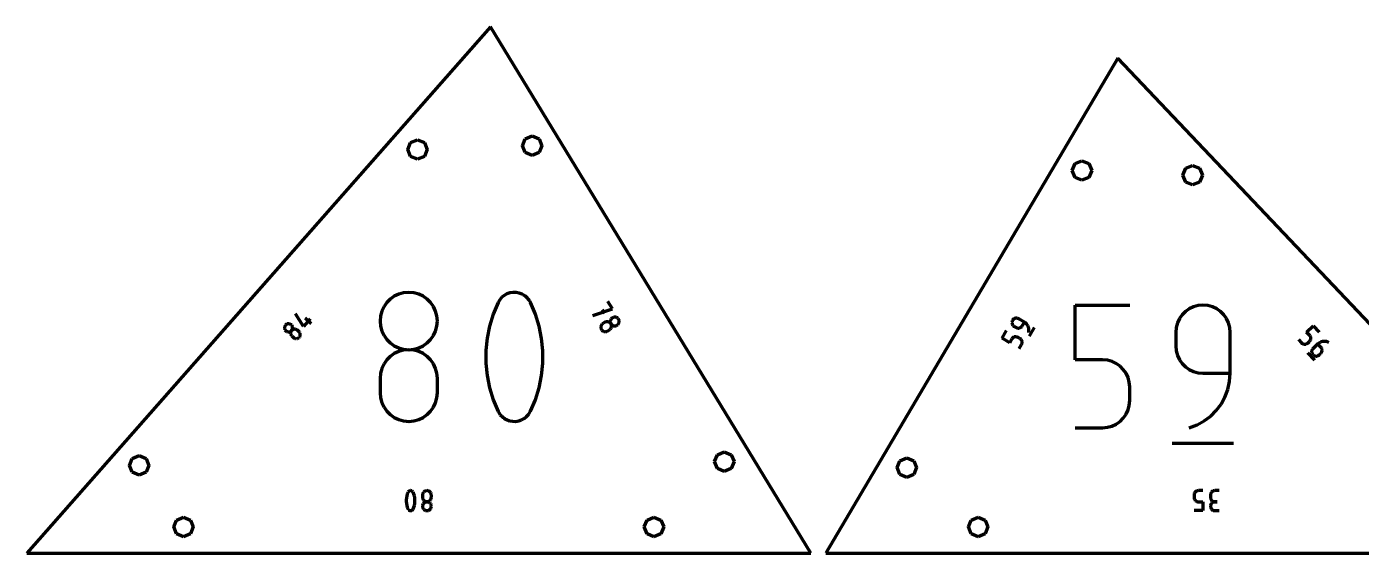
# Model space of a CAD drawing. Header units: inches. Extents: x -100 to 100, y -100 to -26.
# Drawn here: x -70.39 to -59.28, y -63.92 to -59.54 of the extents above; entities that cross this region are included whole.
import ezdxf

# ---------------------------------------------------------------- set-up
doc = ezdxf.new("R2010")
doc.units = ezdxf.units.IN
doc.header["$MEASUREMENT"] = 0
for name, color, linetype, lineweight in [('annotation', 7, 'Continuous', 0), ('boundary', 7, 'Continuous', 0), ('hole', 7, 'Continuous', 0)]:
    doc.layers.add(name, color=color, linetype=linetype, lineweight=lineweight)

msp = doc.modelspace()

# ---------------------------------------------------------------- linework, layer by layer
at = {"layer": 'annotation', "color": 1, "lineweight": 70}
for p, q in [((-67.388899, -61.837662), (-67.412435, -61.870896)), ((-67.360155, -61.808941), (-67.388899, -61.837662)), ((-67.326881, -61.785415), (-67.360155, -61.808941)), ((-67.289754, -61.767766), (-67.326881, -61.785415)), ((-67.249452, -61.756677), (-67.289754, -61.767766)), ((-67.206652, -61.752829), (-67.249452, -61.756677)), ((-67.163852, -61.756677), (-67.206652, -61.752829)), ((-67.206652, -61.752829), (-67.206652, -61.752829)), ((-67.12355, -61.767766), (-67.163852, -61.756677)), ((-67.086423, -61.785415), (-67.12355, -61.767766)), ((-67.053149, -61.808941), (-67.086423, -61.785415)), ((-67.024405, -61.837662), (-67.053149, -61.808941)), ((-67.000869, -61.870896), (-67.024405, -61.837662)), ((-66.462802, -61.836514), (-66.503949, -61.933277)), ((-66.448945, -61.813471), (-66.462802, -61.836514)), ((-66.462802, -61.836514), (-66.462802, -61.836514)), ((-66.431676, -61.793835), (-66.448945, -61.813471)), ((-66.411567, -61.777794), (-66.431676, -61.793835)), ((-66.389188, -61.765541), (-66.411567, -61.777794)), ((-66.365113, -61.757263), (-66.389188, -61.765541)), ((-66.339912, -61.753152), (-66.365113, -61.757263)), ((-66.314158, -61.753397), (-66.339912, -61.753152)), ((-66.288422, -61.758189), (-66.314158, -61.753397)), ((-66.263277, -61.767717), (-66.288422, -61.758189)), ((-66.25365, -61.772776), (-66.263277, -61.767717)), ((-66.263277, -61.767717), (-66.263277, -61.767717)), ((-66.244413, -61.778586), (-66.25365, -61.772776)), ((-66.23561, -61.785102), (-66.244413, -61.778586)), ((-66.227285, -61.792278), (-66.23561, -61.785102)), ((-66.219484, -61.800068), (-66.227285, -61.792278)), ((-66.212251, -61.808426), (-66.219484, -61.800068)), ((-66.205632, -61.817306), (-66.212251, -61.808426)), ((-66.19967, -61.826661), (-66.205632, -61.817306)), ((-66.194412, -61.836447), (-66.19967, -61.826661)), ((-66.153065, -61.933409), (-66.194412, -61.836447)), ((-66.194412, -61.836447), (-66.194412, -61.836447)), ((-65.512459, -61.890682), (-65.550886, -61.827569)), ((-61.660128, -62.312351), (-61.660128, -61.858021)), ((-61.660128, -61.858021), (-61.207013, -61.858021)), ((-60.597929, -61.858021), (-60.638592, -61.861679)), ((-60.557182, -61.861679), (-60.597929, -61.858021)), ((-60.597929, -61.858021), (-60.597929, -61.858021)), ((-68.082855, -62.035259), (-68.149576, -61.931257)), ((-68.026745, -61.971623), (-68.082855, -62.035259)), ((-68.018085, -62.013164), (-68.068986, -61.968283)), ((-67.441172, -61.948177), (-67.445018, -61.990859)), ((-67.430085, -61.907962), (-67.441172, -61.948177)), ((-67.412435, -61.870896), (-67.430085, -61.907962)), ((-66.983219, -61.907962), (-67.000869, -61.870896)), ((-66.972132, -61.948177), (-66.983219, -61.907962)), ((-66.968285, -61.990859), (-66.972132, -61.948177)), ((-66.503949, -61.933277), (-66.53481, -62.032846)), ((-66.122055, -62.033128), (-66.153065, -61.933409)), ((-65.673596, -61.945544), (-65.512459, -61.890682)), ((-65.575661, -61.929163), (-65.594872, -61.897611)), ((-65.521501, -61.971854), (-65.524996, -61.977182)), ((-65.517056, -61.967137), (-65.521501, -61.971854)), ((-65.511696, -61.963176), (-65.517056, -61.967137)), ((-65.505743, -61.960249), (-65.511696, -61.963176)), ((-65.511696, -61.963176), (-65.511696, -61.963176)), ((-65.499534, -61.958477), (-65.505743, -61.960249)), ((-65.493212, -61.957827), (-65.499534, -61.958477)), ((-65.486923, -61.958263), (-65.493212, -61.957827)), ((-65.480812, -61.959752), (-65.486923, -61.958263)), ((-65.475023, -61.962257), (-65.480812, -61.959752)), ((-65.4697, -61.965745), (-65.475023, -61.962257)), ((-65.46499, -61.970181), (-65.4697, -61.965745)), ((-65.461035, -61.97553), (-65.46499, -61.970181)), ((-62.167922, -61.971249), (-62.173201, -61.974813)), ((-62.162162, -61.968666), (-62.167922, -61.971249)), ((-62.156063, -61.967099), (-62.162162, -61.968666)), ((-62.14977, -61.966585), (-62.156063, -61.967099)), ((-62.143423, -61.967161), (-62.14977, -61.966585)), ((-62.137168, -61.968861), (-62.143423, -61.967161)), ((-62.131146, -61.971724), (-62.137168, -61.968861)), ((-62.083395, -61.999893), (-62.131146, -61.971724)), ((-62.131146, -61.971724), (-62.131146, -61.971724)), ((-60.793503, -61.970429), (-60.810285, -62.005769)), ((-60.771126, -61.938761), (-60.793503, -61.970429)), ((-60.743801, -61.911409), (-60.771126, -61.938761)), ((-60.712173, -61.889016), (-60.743801, -61.911409)), ((-60.676888, -61.872225), (-60.712173, -61.889016)), ((-60.638592, -61.861679), (-60.676888, -61.872225)), ((-60.518841, -61.872225), (-60.557182, -61.861679)), ((-60.483543, -61.889016), (-60.518841, -61.872225)), ((-60.451925, -61.911409), (-60.483543, -61.889016)), ((-60.424627, -61.938761), (-60.451925, -61.911409)), ((-60.402284, -61.970429), (-60.424627, -61.938761)), ((-60.385536, -62.005769), (-60.402284, -61.970429)), ((-68.240019, -62.041127), (-68.24064, -62.046894)), ((-68.24064, -62.046894), (-68.240279, -62.052667)), ((-68.240279, -62.052667), (-68.238947, -62.058309)), ((-68.238408, -62.035501), (-68.240019, -62.041127)), ((-68.238947, -62.058309), (-68.236651, -62.063682)), ((-68.235798, -62.030154), (-68.238408, -62.035501)), ((-68.236651, -62.063682), (-68.233401, -62.068652)), ((-68.23218, -62.025222), (-68.235798, -62.030154)), ((-68.233401, -62.068652), (-68.229206, -62.073081)), ((-68.22774, -62.021015), (-68.23218, -62.025222)), ((-68.23218, -62.025222), (-68.23218, -62.025222)), ((-68.229206, -62.073081), (-68.229206, -62.073081)), ((-68.229206, -62.073081), (-68.224265, -62.076707)), ((-68.222762, -62.017756), (-68.22774, -62.021015)), ((-68.224265, -62.076707), (-68.218911, -62.079323)), ((-68.217382, -62.015453), (-68.222762, -62.017756)), ((-68.218911, -62.079323), (-68.213278, -62.080938)), ((-68.211738, -62.014115), (-68.217382, -62.015453)), ((-68.213278, -62.080938), (-68.207505, -62.081562)), ((-68.205965, -62.01375), (-68.211738, -62.014115)), ((-68.207505, -62.081562), (-68.201726, -62.081201)), ((-68.200201, -62.014366), (-68.205965, -62.01375)), ((-68.201726, -62.081201), (-68.196077, -62.079866)), ((-68.194582, -62.015971), (-68.200201, -62.014366)), ((-68.196077, -62.079866), (-68.190696, -62.077566)), ((-68.189245, -62.018573), (-68.194582, -62.015971)), ((-68.190696, -62.077566), (-68.185718, -62.074308)), ((-68.184325, -62.022181), (-68.189245, -62.018573)), ((-68.187508, -62.080382), (-68.189117, -62.086009)), ((-68.184898, -62.075035), (-68.187508, -62.080382)), ((-68.185718, -62.074308), (-68.18128, -62.070103)), ((-68.18128, -62.070103), (-68.184898, -62.075035)), ((-68.184325, -62.022181), (-68.184325, -62.022181)), ((-68.180109, -62.026629), (-68.184325, -62.022181)), ((-68.18128, -62.070103), (-68.177663, -62.065173)), ((-68.17684, -62.065895), (-68.18128, -62.070103)), ((-68.18128, -62.070103), (-68.18128, -62.070103)), ((-68.18128, -62.070103), (-68.18128, -62.070103)), ((-68.176843, -62.031614), (-68.180109, -62.026629)), ((-68.177663, -62.065173), (-68.175055, -62.059826)), ((-68.174536, -62.036999), (-68.176843, -62.031614)), ((-68.171862, -62.062636), (-68.17684, -62.065895)), ((-68.175055, -62.059826), (-68.173446, -62.054199)), ((-68.173195, -62.04265), (-68.174536, -62.036999)), ((-68.173446, -62.054199), (-68.172829, -62.048428)), ((-68.172829, -62.048428), (-68.173195, -62.04265)), ((-68.166481, -62.060335), (-68.171862, -62.062636)), ((-68.160834, -62.058999), (-68.166481, -62.060335)), ((-68.155057, -62.058638), (-68.160834, -62.058999)), ((-68.149285, -62.059261), (-68.155057, -62.058638)), ((-68.143654, -62.060876), (-68.149285, -62.059261)), ((-68.138301, -62.063492), (-68.143654, -62.060876)), ((-68.133361, -62.067118), (-68.138301, -62.063492)), ((-68.120682, -62.078297), (-68.133361, -62.067118)), ((-68.133361, -62.067118), (-68.133361, -62.067118)), ((-68.116469, -62.082743), (-68.120682, -62.078297)), ((-68.113209, -62.087722), (-68.116469, -62.082743)), ((-67.445018, -61.990859), (-67.445018, -61.990859)), ((-67.445018, -61.990859), (-67.44117, -62.033741)), ((-67.44117, -62.033741), (-67.430077, -62.074112)), ((-67.430077, -62.074112), (-67.41242, -62.111295)), ((-67.000884, -62.111295), (-66.983227, -62.074112)), ((-66.983227, -62.074112), (-66.972134, -62.033741)), ((-66.972134, -62.033741), (-66.968285, -61.990859)), ((-66.968285, -61.990859), (-66.968285, -61.990859)), ((-66.53481, -62.032846), (-66.555384, -62.134428)), ((-66.101381, -62.134809), (-66.122055, -62.033128)), ((-65.607758, -62.03705), (-65.60818, -62.043338)), ((-65.60818, -62.043338), (-65.607515, -62.049661)), ((-65.606282, -62.030941), (-65.607758, -62.03705)), ((-65.607515, -62.049661), (-65.60573, -62.055877)), ((-65.603786, -62.025155), (-65.606282, -62.030941)), ((-65.60573, -62.055877), (-65.602792, -62.061842)), ((-65.600303, -62.019834), (-65.603786, -62.025155)), ((-65.602792, -62.061842), (-65.602792, -62.061842)), ((-65.602792, -62.061842), (-65.598842, -62.06719)), ((-65.595867, -62.015122), (-65.600303, -62.019834)), ((-65.598842, -62.06719), (-65.59414, -62.071629)), ((-65.59051, -62.011163), (-65.595867, -62.015122)), ((-65.59414, -62.071629), (-65.588827, -62.075123)), ((-65.574809, -62.001604), (-65.59051, -62.011163)), ((-65.59051, -62.011163), (-65.59051, -62.011163)), ((-65.588827, -62.075123), (-65.583047, -62.077635)), ((-65.583047, -62.077635), (-65.576943, -62.079128)), ((-65.576943, -62.079128), (-65.570656, -62.079567)), ((-65.568832, -61.998662), (-65.574809, -62.001604)), ((-65.570656, -62.079567), (-65.56433, -62.078916)), ((-65.562604, -61.996879), (-65.568832, -61.998662)), ((-65.56433, -62.078916), (-65.558108, -62.077137)), ((-65.556269, -61.99622), (-65.562604, -61.996879)), ((-65.558108, -62.077137), (-65.552131, -62.074196)), ((-65.54997, -61.99665), (-65.556269, -61.99622)), ((-65.552131, -62.074196), (-65.536431, -62.064636)), ((-65.543852, -61.998135), (-65.54997, -61.99665)), ((-65.538058, -62.000638), (-65.543852, -61.998135)), ((-65.532734, -62.004124), (-65.538058, -62.000638)), ((-65.536431, -62.064636), (-65.531071, -62.060676)), ((-65.536431, -62.064636), (-65.536431, -62.064636)), ((-65.528022, -62.00856), (-65.532734, -62.004124)), ((-65.531071, -62.060676), (-65.526626, -62.05596)), ((-65.528996, -61.989095), (-65.529433, -61.995391)), ((-65.529433, -61.995391), (-65.52878, -62.001722)), ((-65.527506, -61.982977), (-65.528996, -61.989095)), ((-65.52878, -62.001722), (-65.527003, -62.007943)), ((-65.524068, -62.013909), (-65.528022, -62.00856)), ((-65.524996, -61.977182), (-65.527506, -61.982977)), ((-65.527003, -62.007943), (-65.524068, -62.013909)), ((-65.526626, -62.05596), (-65.523132, -62.050634)), ((-65.521131, -62.019878), (-65.524068, -62.013909)), ((-65.524068, -62.013909), (-65.524068, -62.013909)), ((-65.524068, -62.013909), (-65.524068, -62.013909)), ((-65.524068, -62.013909), (-65.520115, -62.019256)), ((-65.523132, -62.050634), (-65.520623, -62.044841)), ((-65.519353, -62.026099), (-65.521131, -62.019878)), ((-65.520623, -62.044841), (-65.519134, -62.038725)), ((-65.520115, -62.019256), (-65.515404, -62.02369)), ((-65.518699, -62.032429), (-65.519353, -62.026099)), ((-65.519134, -62.038725), (-65.518699, -62.032429)), ((-65.515404, -62.02369), (-65.51008, -62.027176)), ((-65.51008, -62.027176), (-65.504286, -62.029679)), ((-65.504286, -62.029679), (-65.498167, -62.031164)), ((-65.498167, -62.031164), (-65.491866, -62.031594)), ((-65.491866, -62.031594), (-65.485528, -62.030936)), ((-65.485528, -62.030936), (-65.479297, -62.029152)), ((-65.479297, -62.029152), (-65.473318, -62.026209)), ((-65.473318, -62.026209), (-65.467984, -62.022264)), ((-65.473318, -62.026209), (-65.473318, -62.026209)), ((-65.467984, -62.022264), (-65.46356, -62.017561)), ((-65.46356, -62.017561), (-65.46008, -62.012243)), ((-65.458098, -61.981499), (-65.461035, -61.97553)), ((-65.461035, -61.97553), (-65.461035, -61.97553)), ((-65.46008, -62.012243), (-65.45758, -62.006456)), ((-65.45632, -61.987721), (-65.458098, -61.981499)), ((-65.45758, -62.006456), (-65.456097, -62.000344)), ((-65.455665, -61.99405), (-65.45632, -61.987721)), ((-65.456097, -62.000344), (-65.455665, -61.99405)), ((-62.269681, -62.133805), (-62.232168, -62.070215)), ((-62.186286, -61.996993), (-62.18685, -62.003335)), ((-62.18685, -62.003335), (-62.186326, -62.009627)), ((-62.186326, -62.009627), (-62.18475, -62.015727)), ((-62.184595, -61.990745), (-62.186286, -61.996993)), ((-62.18475, -62.015727), (-62.182158, -62.021489)), ((-62.181742, -61.984736), (-62.184595, -61.990745)), ((-62.182158, -62.021489), (-62.178588, -62.02677)), ((-62.177855, -61.97932), (-62.181742, -61.984736)), ((-62.181742, -61.984736), (-62.181742, -61.984736)), ((-62.178588, -62.02677), (-62.174076, -62.031426)), ((-62.173201, -61.974813), (-62.177855, -61.97932)), ((-62.174076, -62.031426), (-62.168659, -62.035314)), ((-62.168659, -62.035314), (-62.152739, -62.044705)), ((-62.152739, -62.044705), (-62.152739, -62.044705)), ((-62.152739, -62.044705), (-62.146716, -62.047566)), ((-62.146716, -62.047566), (-62.140459, -62.049263)), ((-62.140459, -62.049263), (-62.134111, -62.049833)), ((-62.134111, -62.049833), (-62.127816, -62.049313)), ((-62.127816, -62.049313), (-62.121717, -62.047742)), ((-62.121717, -62.047742), (-62.115957, -62.045156)), ((-62.115957, -62.045156), (-62.110681, -62.041594)), ((-62.110681, -62.041594), (-62.106031, -62.037092)), ((-62.106031, -62.037092), (-62.102151, -62.031688)), ((-62.102151, -62.031688), (-62.083395, -61.999893)), ((-62.074156, -62.006292), (-62.083395, -61.999893)), ((-62.066089, -62.01382), (-62.074156, -62.006292)), ((-62.05926, -62.022323), (-62.066089, -62.01382)), ((-62.053733, -62.031644), (-62.05926, -62.022323)), ((-62.049575, -62.04163), (-62.053733, -62.031644)), ((-62.046851, -62.052125), (-62.049575, -62.04163)), ((-62.047948, -62.085112), (-62.045972, -62.074021)), ((-62.045629, -62.062973), (-62.046851, -62.052125)), ((-62.045972, -62.074021), (-62.045629, -62.062973)), ((-62.041764, -62.115528), (-61.999532, -62.043937)), ((-60.820828, -62.04414), (-60.824486, -62.084898)), ((-60.810285, -62.005769), (-60.820828, -62.04414)), ((-60.375019, -62.04414), (-60.385536, -62.005769)), ((-60.371372, -62.084898), (-60.375019, -62.04414)), ((-59.735515, -62.082134), (-59.681834, -62.031159)), ((-59.710096, -62.108903), (-59.735515, -62.082134)), ((-59.681834, -62.031159), (-59.630995, -62.084697)), ((-68.189117, -62.086009), (-68.189734, -62.09178)), ((-68.189734, -62.09178), (-68.189368, -62.097557)), ((-68.189368, -62.097557), (-68.188028, -62.103206)), ((-68.188028, -62.103206), (-68.18572, -62.10859)), ((-68.18572, -62.10859), (-68.182456, -62.113573)), ((-68.182456, -62.113573), (-68.178241, -62.118019)), ((-68.178241, -62.118019), (-68.165563, -62.129197)), ((-68.165563, -62.129197), (-68.165563, -62.129197)), ((-68.165563, -62.129197), (-68.160625, -62.132821)), ((-68.160625, -62.132821), (-68.155277, -62.135432)), ((-68.155277, -62.135432), (-68.149654, -62.137039)), ((-68.149654, -62.137039), (-68.143891, -62.137652)), ((-68.143891, -62.137652), (-68.138124, -62.137281)), ((-68.138124, -62.137281), (-68.132488, -62.135936)), ((-68.132488, -62.135936), (-68.127116, -62.133627)), ((-68.127116, -62.133627), (-68.122145, -62.130364)), ((-68.122145, -62.130364), (-68.117709, -62.126156)), ((-68.117709, -62.126156), (-68.114089, -62.121228)), ((-68.117709, -62.126156), (-68.117709, -62.126156)), ((-68.114089, -62.121228), (-68.111474, -62.115887)), ((-68.110911, -62.0931), (-68.113209, -62.087722)), ((-68.111474, -62.115887), (-68.109856, -62.110269)), ((-68.109581, -62.09874), (-68.110911, -62.0931)), ((-68.109856, -62.110269), (-68.109227, -62.104508)), ((-68.109227, -62.104508), (-68.109581, -62.09874)), ((-67.41242, -62.111295), (-67.388877, -62.144613)), ((-67.388877, -62.144613), (-67.360128, -62.173391)), ((-67.360128, -62.173391), (-67.326851, -62.196951)), ((-67.086453, -62.196951), (-67.053176, -62.173391)), ((-67.053176, -62.173391), (-67.024427, -62.144613)), ((-67.024427, -62.144613), (-67.000884, -62.111295)), ((-66.555384, -62.134428), (-66.565671, -62.237228)), ((-66.091045, -62.237659), (-66.101381, -62.134809)), ((-62.20592, -62.171418), (-62.269681, -62.133805)), ((-62.187164, -62.139623), (-62.20592, -62.171418)), ((-62.183286, -62.134215), (-62.187164, -62.139623)), ((-62.178643, -62.129708), (-62.183286, -62.134215)), ((-62.173377, -62.126139), (-62.178643, -62.129708)), ((-62.16763, -62.123546), (-62.173377, -62.126139)), ((-62.161545, -62.121968), (-62.16763, -62.123546)), ((-62.155262, -62.121442), (-62.161545, -62.121968)), ((-62.148926, -62.122006), (-62.155262, -62.121442)), ((-62.142677, -62.123699), (-62.148926, -62.122006)), ((-62.136657, -62.126558), (-62.142677, -62.123699)), ((-62.120818, -62.135902), (-62.136657, -62.126558)), ((-62.136657, -62.126558), (-62.136657, -62.126558)), ((-62.1265, -62.21827), (-62.107744, -62.186475)), ((-62.115401, -62.13979), (-62.120818, -62.135902)), ((-62.11089, -62.144446), (-62.115401, -62.13979)), ((-62.107321, -62.149726), (-62.11089, -62.144446)), ((-62.107744, -62.186475), (-62.10489, -62.180466)), ((-62.107744, -62.186475), (-62.107744, -62.186475)), ((-62.104731, -62.155487), (-62.107321, -62.149726)), ((-62.10489, -62.180466), (-62.103199, -62.174219)), ((-62.103156, -62.161586), (-62.104731, -62.155487)), ((-62.103199, -62.174219), (-62.102633, -62.167877)), ((-62.102633, -62.167877), (-62.103156, -62.161586)), ((-62.047948, -62.085112), (-62.047948, -62.085112)), ((-60.824486, -62.084898), (-60.824486, -62.198337)), ((-60.371372, -62.42515), (-60.371372, -62.084898)), ((-60.371372, -62.084898), (-60.371372, -62.084898)), ((-59.802381, -62.14563), (-59.776961, -62.172398)), ((-59.776961, -62.172398), (-59.776961, -62.172398)), ((-59.776961, -62.172398), (-59.771967, -62.176793)), ((-59.771967, -62.176793), (-59.766425, -62.180135)), ((-59.766425, -62.180135), (-59.760483, -62.182421)), ((-59.760483, -62.182421), (-59.75429, -62.183647)), ((-59.75429, -62.183647), (-59.747993, -62.183808)), ((-59.747993, -62.183808), (-59.741742, -62.1829)), ((-59.741742, -62.1829), (-59.735684, -62.180918)), ((-59.735684, -62.180918), (-59.729968, -62.17786)), ((-59.729968, -62.17786), (-59.724743, -62.173719)), ((-59.724743, -62.173719), (-59.711407, -62.161056)), ((-59.711407, -62.161056), (-59.707004, -62.156054)), ((-59.711407, -62.161056), (-59.711407, -62.161056)), ((-59.705961, -62.114118), (-59.710096, -62.108903)), ((-59.707004, -62.156054), (-59.70366, -62.15051)), ((-59.702902, -62.119821), (-59.705961, -62.114118)), ((-59.70366, -62.15051), (-59.701376, -62.144572)), ((-59.700917, -62.125864), (-59.702902, -62.119821)), ((-59.701376, -62.144572), (-59.700157, -62.138387)), ((-59.700003, -62.132102), (-59.700917, -62.125864)), ((-59.700157, -62.138387), (-59.700003, -62.132102)), ((-59.64175, -62.180877), (-59.681816, -62.218924)), ((-59.633039, -62.173733), (-59.64175, -62.180877)), ((-59.61633, -62.207646), (-59.64175, -62.180877)), ((-59.623567, -62.168029), (-59.633039, -62.173733)), ((-59.613501, -62.163785), (-59.623567, -62.168029)), ((-59.603005, -62.161022), (-59.613501, -62.163785)), ((-59.592246, -62.15976), (-59.603005, -62.161022)), ((-59.581388, -62.160018), (-59.592246, -62.15976)), ((-59.570599, -62.161816), (-59.581388, -62.160018)), ((-59.560042, -62.165174), (-59.570599, -62.161816)), ((-59.549885, -62.170112), (-59.560042, -62.165174)), ((-59.549885, -62.170112), (-59.549885, -62.170112)), ((-67.360155, -62.285727), (-67.388899, -62.314499)), ((-67.326881, -62.26217), (-67.360155, -62.285727)), ((-67.289754, -62.244506), (-67.326881, -62.26217)), ((-67.326851, -62.196951), (-67.289727, -62.214617)), ((-67.249452, -62.233411), (-67.289754, -62.244506)), ((-67.289727, -62.214617), (-67.249434, -62.225713)), ((-67.206652, -62.229562), (-67.249452, -62.233411)), ((-67.249434, -62.225713), (-67.206652, -62.229562)), ((-67.206652, -62.229562), (-67.16387, -62.225713)), ((-67.163852, -62.233408), (-67.206652, -62.229562)), ((-67.206652, -62.229562), (-67.206652, -62.229562)), ((-67.206652, -62.229562), (-67.206652, -62.229562)), ((-67.16387, -62.225713), (-67.123577, -62.214617)), ((-67.12355, -62.244498), (-67.163852, -62.233408)), ((-67.123577, -62.214617), (-67.086453, -62.196951)), ((-67.086423, -62.262155), (-67.12355, -62.244498)), ((-67.053149, -62.285705), (-67.086423, -62.262155)), ((-67.024405, -62.314471), (-67.053149, -62.285705)), ((-66.565671, -62.237228), (-66.565671, -62.340452)), ((-66.091045, -62.340883), (-66.091045, -62.237659)), ((-60.824486, -62.198337), (-60.824486, -62.198337)), ((-60.824486, -62.198337), (-60.820828, -62.239092)), ((-60.820828, -62.239092), (-60.810285, -62.277457)), ((-60.810285, -62.277457), (-60.793503, -62.312789)), ((-59.726867, -62.255329), (-59.669632, -62.315602)), ((-59.693093, -62.241623), (-59.693257, -62.247919)), ((-59.693257, -62.247919), (-59.692354, -62.254167)), ((-59.691863, -62.235427), (-59.693093, -62.241623)), ((-59.692354, -62.254167), (-59.690377, -62.260219)), ((-59.689571, -62.229479), (-59.691863, -62.235427)), ((-59.690377, -62.260219), (-59.687326, -62.265927)), ((-59.686221, -62.223929), (-59.689571, -62.229479)), ((-59.687326, -62.265927), (-59.683196, -62.271141)), ((-59.681816, -62.218924), (-59.686221, -62.223929)), ((-59.683196, -62.271141), (-59.683196, -62.271141)), ((-59.683196, -62.271141), (-59.678192, -62.275546)), ((-59.681816, -62.218924), (-59.681816, -62.218924)), ((-59.678192, -62.275546), (-59.672645, -62.278893)), ((-59.672645, -62.278893), (-59.666701, -62.281181)), ((-59.666701, -62.281181), (-59.660509, -62.282405)), ((-59.660509, -62.282405), (-59.654216, -62.282563)), ((-59.654216, -62.282563), (-59.647968, -62.281651)), ((-59.647968, -62.281651), (-59.641915, -62.279666)), ((-59.641915, -62.279666), (-59.636202, -62.276604)), ((-59.636202, -62.276604), (-59.630977, -62.272462)), ((-59.630977, -62.272462), (-59.617642, -62.259799)), ((-59.617642, -62.259799), (-59.613238, -62.254798)), ((-59.617642, -62.259799), (-59.617642, -62.259799)), ((-59.612188, -62.212869), (-59.61633, -62.207646)), ((-59.613238, -62.254798), (-59.609891, -62.249256)), ((-59.609125, -62.218576), (-59.612188, -62.212869)), ((-59.609891, -62.249256), (-59.607604, -62.243322)), ((-59.607139, -62.224621), (-59.609125, -62.218576)), ((-59.607604, -62.243322), (-59.606381, -62.23714)), ((-59.606225, -62.230858), (-59.607139, -62.224621)), ((-59.606381, -62.23714), (-59.606225, -62.230858)), ((-67.430085, -62.38498), (-67.441172, -62.425335)), ((-67.412435, -62.347809), (-67.430085, -62.38498)), ((-67.388899, -62.314499), (-67.412435, -62.347809)), ((-67.000869, -62.347779), (-67.024405, -62.314471)), ((-66.983219, -62.384953), (-67.000869, -62.347779)), ((-66.972132, -62.425318), (-66.983219, -62.384953)), ((-66.565671, -62.340452), (-66.555384, -62.443307)), ((-66.101381, -62.443688), (-66.091045, -62.340883)), ((-61.433571, -62.312351), (-61.660128, -62.312351)), ((-61.392891, -62.315987), (-61.433571, -62.312351)), ((-61.354586, -62.326475), (-61.392891, -62.315987)), ((-61.319298, -62.34318), (-61.354586, -62.326475)), ((-61.287672, -62.365472), (-61.319298, -62.34318)), ((-61.260352, -62.392718), (-61.287672, -62.365472)), ((-61.237983, -62.424285), (-61.260352, -62.392718)), ((-60.793503, -62.312789), (-60.771126, -62.344447)), ((-60.771126, -62.344447), (-60.743801, -62.371788)), ((-60.743801, -62.371788), (-60.712173, -62.394171)), ((-60.712173, -62.394171), (-60.676888, -62.410953)), ((-60.676888, -62.410953), (-60.638592, -62.421494)), ((-67.441172, -62.425335), (-67.445018, -62.468198)), ((-67.445018, -62.468198), (-67.445018, -62.586943)), ((-66.968285, -62.468198), (-66.972132, -62.425318)), ((-66.968285, -62.586943), (-66.968285, -62.468198)), ((-66.968285, -62.468198), (-66.968285, -62.468198)), ((-66.555384, -62.443307), (-66.53481, -62.544998)), ((-66.122055, -62.54528), (-66.101381, -62.443688)), ((-61.221207, -62.45954), (-61.237983, -62.424285)), ((-61.210669, -62.497852), (-61.221207, -62.45954)), ((-61.207013, -62.538588), (-61.210669, -62.497852)), ((-60.638592, -62.421494), (-60.597929, -62.42515)), ((-60.597929, -62.42515), (-60.371372, -62.42515)), ((-60.391026, -62.560055), (-60.376388, -62.493938)), ((-60.376388, -62.493938), (-60.371372, -62.42515)), ((-67.445018, -62.586943), (-67.445018, -62.586943)), ((-67.445018, -62.586943), (-67.44117, -62.629802)), ((-67.44117, -62.629802), (-67.430077, -62.670111)), ((-66.983227, -62.670111), (-66.972134, -62.629802)), ((-66.972134, -62.629802), (-66.968285, -62.586943)), ((-66.53481, -62.544998), (-66.503949, -62.644732)), ((-66.153065, -62.644864), (-66.122055, -62.54528)), ((-61.207013, -62.651451), (-61.207013, -62.538588)), ((-61.207013, -62.538588), (-61.207013, -62.538588)), ((-60.446713, -62.680954), (-60.414673, -62.622671)), ((-60.414673, -62.622671), (-60.391026, -62.560055)), ((-67.430077, -62.670111), (-67.41242, -62.707205)), ((-67.41242, -62.707205), (-67.388877, -62.740417)), ((-67.388877, -62.740417), (-67.360128, -62.769083)), ((-67.053176, -62.769083), (-67.024427, -62.740417)), ((-67.024427, -62.740417), (-67.000884, -62.707205)), ((-67.000884, -62.707205), (-66.983227, -62.670111)), ((-66.503949, -62.644732), (-66.462802, -62.741714)), ((-66.462802, -62.741714), (-66.462802, -62.741714)), ((-66.462802, -62.741714), (-66.457563, -62.75148)), ((-66.20827, -62.764573), (-66.194412, -62.741647)), ((-66.194412, -62.741647), (-66.153065, -62.644864)), ((-66.194412, -62.741647), (-66.194412, -62.741647)), ((-61.237997, -62.765904), (-61.221214, -62.730571)), ((-61.221214, -62.730571), (-61.210671, -62.692207)), ((-61.210671, -62.692207), (-61.207013, -62.651451)), ((-60.533514, -62.781193), (-60.486531, -62.734071)), ((-60.486531, -62.734071), (-60.446713, -62.680954)), ((-67.360128, -62.769083), (-67.326851, -62.792537)), ((-67.326851, -62.792537), (-67.289727, -62.810113)), ((-67.289727, -62.810113), (-67.249434, -62.821147)), ((-67.249434, -62.821147), (-67.206652, -62.824973)), ((-67.206652, -62.824973), (-67.16387, -62.821147)), ((-67.206652, -62.824973), (-67.206652, -62.824973)), ((-67.16387, -62.821147), (-67.123577, -62.810113)), ((-67.123577, -62.810113), (-67.086453, -62.792537)), ((-67.086453, -62.792537), (-67.053176, -62.769083)), ((-66.457563, -62.75148), (-66.451645, -62.760789)), ((-66.451645, -62.760789), (-66.445075, -62.769613)), ((-66.445075, -62.769613), (-66.437876, -62.777923)), ((-66.437876, -62.777923), (-66.430074, -62.785691)), ((-66.430074, -62.785691), (-66.421694, -62.79289)), ((-66.421694, -62.79289), (-66.41276, -62.799489)), ((-66.41276, -62.799489), (-66.403298, -62.805462)), ((-66.403298, -62.805462), (-66.393331, -62.810781)), ((-66.393331, -62.810781), (-66.393331, -62.810781)), ((-66.393331, -62.810781), (-66.368384, -62.820107)), ((-66.368384, -62.820107), (-66.342798, -62.82474)), ((-66.342798, -62.82474), (-66.317152, -62.82487)), ((-66.317152, -62.82487), (-66.292025, -62.820684)), ((-66.292025, -62.820684), (-66.267995, -62.812373)), ((-66.267995, -62.812373), (-66.24564, -62.800125)), ((-66.24564, -62.800125), (-66.225539, -62.784128)), ((-66.225539, -62.784128), (-66.20827, -62.764573)), ((-61.354611, -62.864068), (-61.319326, -62.847285)), ((-61.319326, -62.847285), (-61.287699, -62.824903)), ((-61.287699, -62.824903), (-61.260374, -62.797561)), ((-61.260374, -62.797561), (-61.237997, -62.765904)), ((-60.711304, -62.878264), (-60.646515, -62.854121)), ((-60.646515, -62.854121), (-60.587047, -62.821486)), ((-60.587047, -62.821486), (-60.533514, -62.781193)), ((-61.660128, -62.878264), (-61.433571, -62.878264)), ((-61.433571, -62.878264), (-61.392908, -62.874608)), ((-61.433571, -62.878264), (-61.433571, -62.878264)), ((-61.392908, -62.874608), (-61.354611, -62.864068)), ((-60.711304, -62.878264), (-60.711304, -62.878264)), ((-60.852798, -63.005794), (-60.342676, -63.005794)), ((-67.212437, -63.413908), (-67.21885, -63.42892)), ((-67.210287, -63.410352), (-67.212437, -63.413908)), ((-67.212437, -63.413908), (-67.212437, -63.413908)), ((-67.207609, -63.407319), (-67.210287, -63.410352)), ((-67.204491, -63.404838), (-67.207609, -63.407319)), ((-67.201023, -63.402938), (-67.204491, -63.404838)), ((-67.197296, -63.401649), (-67.201023, -63.402938)), ((-67.193399, -63.401), (-67.197296, -63.401649)), ((-67.189421, -63.40102), (-67.193399, -63.401)), ((-67.185452, -63.401739), (-67.189421, -63.40102)), ((-67.181583, -63.403185), (-67.185452, -63.401739)), ((-67.181583, -63.403185), (-67.181583, -63.403185)), ((-67.180037, -63.40401), (-67.181583, -63.403185)), ((-67.178569, -63.404937), (-67.180037, -63.40401)), ((-67.177183, -63.40596), (-67.178569, -63.404937)), ((-67.175883, -63.407077), (-67.177183, -63.40596)), ((-67.174673, -63.408282), (-67.175883, -63.407077)), ((-67.173557, -63.409571), (-67.174673, -63.408282)), ((-67.172538, -63.410939), (-67.173557, -63.409571)), ((-67.17162, -63.412383), (-67.172538, -63.410939)), ((-67.170807, -63.413898), (-67.17162, -63.412383)), ((-67.164425, -63.428941), (-67.170807, -63.413898)), ((-67.170807, -63.413898), (-67.170807, -63.413898)), ((-67.083694, -63.414099), (-67.087346, -63.419251)), ((-67.079235, -63.409653), (-67.083694, -63.414099)), ((-67.074074, -63.406015), (-67.079235, -63.409653)), ((-67.068315, -63.403289), (-67.074074, -63.406015)), ((-67.062066, -63.401577), (-67.068315, -63.403289)), ((-67.05543, -63.400984), (-67.062066, -63.401577)), ((-67.048794, -63.401577), (-67.05543, -63.400984)), ((-67.05543, -63.400984), (-67.05543, -63.400984)), ((-67.042544, -63.403289), (-67.048794, -63.401577)), ((-67.036786, -63.406015), (-67.042544, -63.403289)), ((-67.031624, -63.409653), (-67.036786, -63.406015)), ((-67.027165, -63.414099), (-67.031624, -63.409653)), ((-67.023513, -63.419251), (-67.027165, -63.414099)), ((-60.663146, -63.414268), (-60.666792, -63.419426)), ((-60.658694, -63.409813), (-60.663146, -63.414268)), ((-60.65354, -63.406166), (-60.658694, -63.409813)), ((-60.647791, -63.403431), (-60.65354, -63.406166)), ((-60.641551, -63.401714), (-60.647791, -63.403431)), ((-60.634925, -63.401118), (-60.641551, -63.401714)), ((-60.59801, -63.401118), (-60.634925, -63.401118)), ((-60.634925, -63.401118), (-60.634925, -63.401118)), ((-60.526993, -63.414257), (-60.530634, -63.419404)), ((-60.522545, -63.40981), (-60.526993, -63.414257)), ((-60.517394, -63.406168), (-60.522545, -63.40981)), ((-60.511642, -63.403436), (-60.517394, -63.406168)), ((-60.505395, -63.401719), (-60.511642, -63.403436)), ((-60.498756, -63.401124), (-60.505395, -63.401719)), ((-60.46184, -63.401124), (-60.498756, -63.401124)), ((-60.498756, -63.401124), (-60.498756, -63.401124)), ((-67.226866, -63.460124), (-67.22847, -63.47607)), ((-67.22847, -63.47607), (-67.22847, -63.492081)), ((-67.22847, -63.492081), (-67.226866, -63.508034)), ((-67.22366, -63.444367), (-67.226866, -63.460124)), ((-67.226866, -63.508034), (-67.22366, -63.523805)), ((-67.21885, -63.42892), (-67.22366, -63.444367)), ((-67.22366, -63.523805), (-67.21885, -63.539273)), ((-67.159638, -63.44441), (-67.164425, -63.428941)), ((-67.164425, -63.539293), (-67.159638, -63.523849)), ((-67.156447, -63.460183), (-67.159638, -63.44441)), ((-67.159638, -63.523849), (-67.156447, -63.508093)), ((-67.154851, -63.476137), (-67.156447, -63.460183)), ((-67.156447, -63.508093), (-67.154851, -63.492148)), ((-67.154851, -63.492148), (-67.154851, -63.476137)), ((-67.091805, -63.431256), (-67.092402, -63.437904)), ((-67.092402, -63.437904), (-67.092402, -63.456323)), ((-67.092402, -63.456323), (-67.092402, -63.456323)), ((-67.092402, -63.456323), (-67.091806, -63.462974)), ((-67.091805, -63.52371), (-67.092402, -63.530362)), ((-67.091806, -63.462974), (-67.090086, -63.469235)), ((-67.090085, -63.425004), (-67.091805, -63.431256)), ((-67.090085, -63.517449), (-67.091805, -63.52371)), ((-67.090086, -63.469235), (-67.087348, -63.475001)), ((-67.087346, -63.419251), (-67.090085, -63.425004)), ((-67.087346, -63.511681), (-67.090085, -63.517449)), ((-67.087348, -63.475001), (-67.083698, -63.480167)), ((-67.083694, -63.506513), (-67.087346, -63.511681)), ((-67.083698, -63.480167), (-67.079239, -63.484629)), ((-67.079235, -63.50205), (-67.083694, -63.506513)), ((-67.079239, -63.484629), (-67.074078, -63.488281)), ((-67.074074, -63.498395), (-67.079235, -63.50205)), ((-67.074078, -63.488281), (-67.06832, -63.49102)), ((-67.068315, -63.495655), (-67.074074, -63.498395)), ((-67.06832, -63.49102), (-67.062068, -63.49274)), ((-67.062066, -63.493934), (-67.068315, -63.495655)), ((-67.062068, -63.49274), (-67.05543, -63.493337)), ((-67.05543, -63.493337), (-67.062066, -63.493934)), ((-67.05543, -63.493337), (-67.048791, -63.49274)), ((-67.05543, -63.493337), (-67.05543, -63.493337)), ((-67.048794, -63.493934), (-67.05543, -63.493337)), ((-67.05543, -63.493337), (-67.05543, -63.493337)), ((-67.042544, -63.495655), (-67.048794, -63.493934)), ((-67.048791, -63.49274), (-67.04254, -63.491019)), ((-67.036786, -63.498395), (-67.042544, -63.495655)), ((-67.04254, -63.491019), (-67.036781, -63.488279)), ((-67.031624, -63.50205), (-67.036786, -63.498395)), ((-67.036781, -63.488279), (-67.03162, -63.484625)), ((-67.027165, -63.506513), (-67.031624, -63.50205)), ((-67.03162, -63.484625), (-67.027162, -63.480163)), ((-67.023513, -63.511681), (-67.027165, -63.506513)), ((-67.027162, -63.480163), (-67.023511, -63.474996)), ((-67.020775, -63.425004), (-67.023513, -63.419251)), ((-67.020775, -63.517449), (-67.023513, -63.511681)), ((-67.023511, -63.474996), (-67.020773, -63.46923)), ((-67.019054, -63.431256), (-67.020775, -63.425004)), ((-67.019054, -63.52371), (-67.020775, -63.517449)), ((-67.020773, -63.46923), (-67.019054, -63.462971)), ((-67.018457, -63.437904), (-67.019054, -63.431256)), ((-67.019054, -63.462971), (-67.018457, -63.456323)), ((-67.018457, -63.530362), (-67.019054, -63.52371)), ((-67.018457, -63.437904), (-67.018457, -63.437904)), ((-67.018457, -63.456323), (-67.018457, -63.437904)), ((-60.671244, -63.431434), (-60.67184, -63.438075)), ((-60.67184, -63.438075), (-60.67184, -63.456465)), ((-60.67184, -63.456465), (-60.67184, -63.456465)), ((-60.67184, -63.456465), (-60.671245, -63.463102)), ((-60.671245, -63.463102), (-60.669528, -63.469345)), ((-60.669526, -63.425183), (-60.671244, -63.431434)), ((-60.669528, -63.469345), (-60.666794, -63.47509)), ((-60.666792, -63.419426), (-60.669526, -63.425183)), ((-60.666794, -63.47509), (-60.663149, -63.480233)), ((-60.663149, -63.480233), (-60.658698, -63.484672)), ((-60.658698, -63.484672), (-60.653545, -63.488305)), ((-60.653545, -63.488305), (-60.647795, -63.491027)), ((-60.647795, -63.491027), (-60.641553, -63.492736)), ((-60.641553, -63.492736), (-60.634925, -63.493328)), ((-60.634925, -63.493328), (-60.59801, -63.493328)), ((-60.59801, -63.493328), (-60.59801, -63.567356)), ((-60.535076, -63.431374), (-60.535671, -63.437987)), ((-60.535671, -63.437987), (-60.535671, -63.45647)), ((-60.535671, -63.45647), (-60.535671, -63.45647)), ((-60.535671, -63.45647), (-60.535076, -63.46308)), ((-60.535076, -63.523659), (-60.535671, -63.530301)), ((-60.533363, -63.425144), (-60.535076, -63.431374)), ((-60.535076, -63.46308), (-60.533363, -63.469308)), ((-60.533363, -63.517407), (-60.535076, -63.523659)), ((-60.530634, -63.419404), (-60.533363, -63.425144)), ((-60.533363, -63.469308), (-60.530634, -63.475048)), ((-60.530634, -63.511649), (-60.533363, -63.517407)), ((-60.530634, -63.475048), (-60.526993, -63.480195)), ((-60.526993, -63.506489), (-60.530634, -63.511649)), ((-60.526993, -63.480195), (-60.522545, -63.484643)), ((-60.522545, -63.502032), (-60.526993, -63.506489)), ((-60.522545, -63.484643), (-60.517394, -63.488287)), ((-60.517394, -63.498384), (-60.522545, -63.502032)), ((-60.517394, -63.488287), (-60.511642, -63.49102)), ((-60.511642, -63.495648), (-60.517394, -63.498384)), ((-60.511642, -63.49102), (-60.505395, -63.492737)), ((-60.505395, -63.493929), (-60.511642, -63.495648)), ((-60.505395, -63.492737), (-60.498756, -63.493333)), ((-60.498756, -63.493333), (-60.505395, -63.493929)), ((-60.498756, -63.493333), (-60.480272, -63.493333)), ((-60.480272, -63.493333), (-60.498756, -63.493333)), ((-60.498756, -63.493333), (-60.498756, -63.493333)), ((-67.21885, -63.539273), (-67.212437, -63.554312)), ((-67.212437, -63.554312), (-67.212437, -63.554312)), ((-67.212437, -63.554312), (-67.211621, -63.55583)), ((-67.211621, -63.55583), (-67.210696, -63.557281)), ((-67.210696, -63.557281), (-67.20967, -63.558659)), ((-67.20967, -63.558659), (-67.208548, -63.559955)), ((-67.208548, -63.559955), (-67.207338, -63.561163)), ((-67.207338, -63.561163), (-67.206046, -63.562276)), ((-67.206046, -63.562276), (-67.204681, -63.563287)), ((-67.204681, -63.563287), (-67.203248, -63.564188)), ((-67.203248, -63.564188), (-67.201755, -63.564973)), ((-67.201755, -63.564973), (-67.201755, -63.564973)), ((-67.201755, -63.564973), (-67.197855, -63.566451)), ((-67.197855, -63.566451), (-67.193863, -63.567194)), ((-67.193863, -63.567194), (-67.189868, -63.567232)), ((-67.189868, -63.567232), (-67.185959, -63.566594)), ((-67.185959, -63.566594), (-67.182225, -63.565311)), ((-67.182225, -63.565311), (-67.178754, -63.56341)), ((-67.178754, -63.56341), (-67.175635, -63.560922)), ((-67.175635, -63.560922), (-67.172956, -63.557876)), ((-67.172956, -63.557876), (-67.170807, -63.554302)), ((-67.170807, -63.554302), (-67.164425, -63.539293)), ((-67.170807, -63.554302), (-67.170807, -63.554302)), ((-67.092402, -63.530362), (-67.092402, -63.530362)), ((-67.092402, -63.530362), (-67.091806, -63.536982)), ((-67.091806, -63.536982), (-67.090086, -63.54322)), ((-67.090086, -63.54322), (-67.087348, -63.548969)), ((-67.087348, -63.548969), (-67.083698, -63.554124)), ((-67.083698, -63.554124), (-67.079239, -63.558579)), ((-67.079239, -63.558579), (-67.074078, -63.562228)), ((-67.074078, -63.562228), (-67.06832, -63.564965)), ((-67.06832, -63.564965), (-67.062068, -63.566685)), ((-67.062068, -63.566685), (-67.05543, -63.567282)), ((-67.05543, -63.567282), (-67.048791, -63.566685)), ((-67.05543, -63.567282), (-67.05543, -63.567282)), ((-67.048791, -63.566685), (-67.04254, -63.564965)), ((-67.04254, -63.564965), (-67.036781, -63.562228)), ((-67.036781, -63.562228), (-67.03162, -63.558579)), ((-67.03162, -63.558579), (-67.027162, -63.554124)), ((-67.027162, -63.554124), (-67.023511, -63.548969)), ((-67.023511, -63.548969), (-67.020773, -63.54322)), ((-67.020773, -63.54322), (-67.019054, -63.536982)), ((-67.019054, -63.536982), (-67.018457, -63.530362)), ((-67.018457, -63.530362), (-67.018457, -63.530362)), ((-60.59801, -63.567356), (-60.67184, -63.567356)), ((-60.535671, -63.530301), (-60.535671, -63.530301)), ((-60.535671, -63.530301), (-60.535076, -63.536911)), ((-60.535076, -63.536911), (-60.533363, -63.543139)), ((-60.533363, -63.543139), (-60.530634, -63.548879)), ((-60.530634, -63.548879), (-60.526993, -63.554026)), ((-60.526993, -63.554026), (-60.522545, -63.558474)), ((-60.522545, -63.558474), (-60.517394, -63.562117)), ((-60.517394, -63.562117), (-60.511642, -63.56485)), ((-60.511642, -63.56485), (-60.505395, -63.566568)), ((-60.505395, -63.566568), (-60.498756, -63.567164)), ((-60.498756, -63.567164), (-60.46184, -63.567164))]:
    msp.add_line(p, q, dxfattribs=at)
at = {"layer": 'boundary', "color": 5, "lineweight": 70}
for p, q in [((-66.526224, -59.544179), (-70.386086, -63.921737)), ((-63.86087, -63.921737), (-66.526224, -59.544179)), ((-61.307226, -59.804842), (-63.73587, -63.921737)), ((-57.397852, -63.921737), (-61.307226, -59.804842)), ((-70.386086, -63.921737), (-63.86087, -63.921737)), ((-63.73587, -63.921737), (-57.397852, -63.921737))]:
    msp.add_line(p, q, dxfattribs=at)
at = {"layer": 'hole', "color": 5, "lineweight": 70}
for p, q in [((-67.215298, -60.564364), (-67.191521, -60.506961)), ((-67.191521, -60.506961), (-67.134119, -60.483185)), ((-67.134119, -60.483185), (-67.076716, -60.506961)), ((-67.076716, -60.506961), (-67.05294, -60.564364)), ((-66.261174, -60.533453), (-66.237397, -60.47605)), ((-66.237397, -60.47605), (-66.179995, -60.452273)), ((-66.179995, -60.452273), (-66.122592, -60.47605)), ((-66.122592, -60.47605), (-66.098815, -60.533453)), ((-67.191521, -60.621767), (-67.215298, -60.564364)), ((-67.134119, -60.645543), (-67.191521, -60.621767)), ((-67.076716, -60.621767), (-67.134119, -60.645543)), ((-67.05294, -60.564364), (-67.076716, -60.621767)), ((-66.237397, -60.590855), (-66.261174, -60.533453)), ((-66.179995, -60.614632), (-66.237397, -60.590855)), ((-66.122592, -60.590855), (-66.179995, -60.614632)), ((-66.098815, -60.533453), (-66.122592, -60.590855)), ((-61.685725, -60.739368), (-61.661948, -60.681965)), ((-61.661948, -60.79677), (-61.685725, -60.739368)), ((-61.661948, -60.681965), (-61.604545, -60.658188)), ((-61.604545, -60.658188), (-61.547143, -60.681965)), ((-61.547143, -60.681965), (-61.523366, -60.739368)), ((-61.523366, -60.739368), (-61.547143, -60.79677)), ((-60.765156, -60.778851), (-60.741379, -60.721449)), ((-60.741379, -60.721449), (-60.683977, -60.697672)), ((-60.683977, -60.697672), (-60.626574, -60.721449)), ((-60.626574, -60.721449), (-60.602797, -60.778851)), ((-61.604545, -60.820547), (-61.661948, -60.79677)), ((-61.547143, -60.79677), (-61.604545, -60.820547)), ((-60.741379, -60.836254), (-60.765156, -60.778851)), ((-60.683977, -60.860031), (-60.741379, -60.836254)), ((-60.626574, -60.836254), (-60.683977, -60.860031)), ((-60.602797, -60.778851), (-60.626574, -60.836254)), ((-64.638185, -63.102585), (-64.580783, -63.078808)), ((-64.580783, -63.078808), (-64.52338, -63.102585)), ((-69.531216, -63.190899), (-69.507439, -63.133496)), ((-69.507439, -63.248301), (-69.531216, -63.190899)), ((-69.507439, -63.133496), (-69.450036, -63.109719)), ((-69.450036, -63.109719), (-69.392634, -63.133496)), ((-69.392634, -63.133496), (-69.368857, -63.190899)), ((-69.368857, -63.190899), (-69.392634, -63.248301)), ((-64.661962, -63.159988), (-64.638185, -63.102585)), ((-64.638185, -63.21739), (-64.661962, -63.159988)), ((-64.52338, -63.102585), (-64.499603, -63.159988)), ((-64.499603, -63.159988), (-64.52338, -63.21739)), ((-63.142912, -63.209505), (-63.119135, -63.152102)), ((-63.119135, -63.152102), (-63.061732, -63.128326)), ((-63.061732, -63.128326), (-63.00433, -63.152102)), ((-63.00433, -63.152102), (-62.980553, -63.209505)), ((-69.450036, -63.272078), (-69.507439, -63.248301)), ((-69.392634, -63.248301), (-69.450036, -63.272078)), ((-64.580783, -63.241167), (-64.638185, -63.21739)), ((-64.52338, -63.21739), (-64.580783, -63.241167)), ((-63.119135, -63.266907), (-63.142912, -63.209505)), ((-63.061732, -63.290684), (-63.119135, -63.266907)), ((-63.00433, -63.266907), (-63.061732, -63.290684)), ((-62.980553, -63.209505), (-63.00433, -63.266907)), ((-69.138445, -63.645585), (-69.081043, -63.621808)), ((-69.081043, -63.621808), (-69.02364, -63.645585)), ((-65.223316, -63.645585), (-65.165913, -63.621808)), ((-65.165913, -63.621808), (-65.108511, -63.645585)), ((-62.525669, -63.645585), (-62.468267, -63.621808)), ((-62.468267, -63.621808), (-62.410864, -63.645585)), ((-69.162222, -63.702987), (-69.138445, -63.645585)), ((-69.138445, -63.76039), (-69.162222, -63.702987)), ((-69.02364, -63.645585), (-68.999863, -63.702987)), ((-68.999863, -63.702987), (-69.02364, -63.76039)), ((-65.247093, -63.702987), (-65.223316, -63.645585)), ((-65.223316, -63.76039), (-65.247093, -63.702987)), ((-65.108511, -63.645585), (-65.084734, -63.702987)), ((-65.084734, -63.702987), (-65.108511, -63.76039)), ((-62.549446, -63.702987), (-62.525669, -63.645585)), ((-62.525669, -63.76039), (-62.549446, -63.702987)), ((-62.410864, -63.645585), (-62.387087, -63.702987)), ((-62.387087, -63.702987), (-62.410864, -63.76039)), ((-69.081043, -63.784167), (-69.138445, -63.76039)), ((-69.02364, -63.76039), (-69.081043, -63.784167)), ((-65.165913, -63.784167), (-65.223316, -63.76039)), ((-65.108511, -63.76039), (-65.165913, -63.784167)), ((-62.468267, -63.784167), (-62.525669, -63.76039)), ((-62.410864, -63.76039), (-62.468267, -63.784167))]:
    msp.add_line(p, q, dxfattribs=at)

doc.saveas('drawing.dxf')
